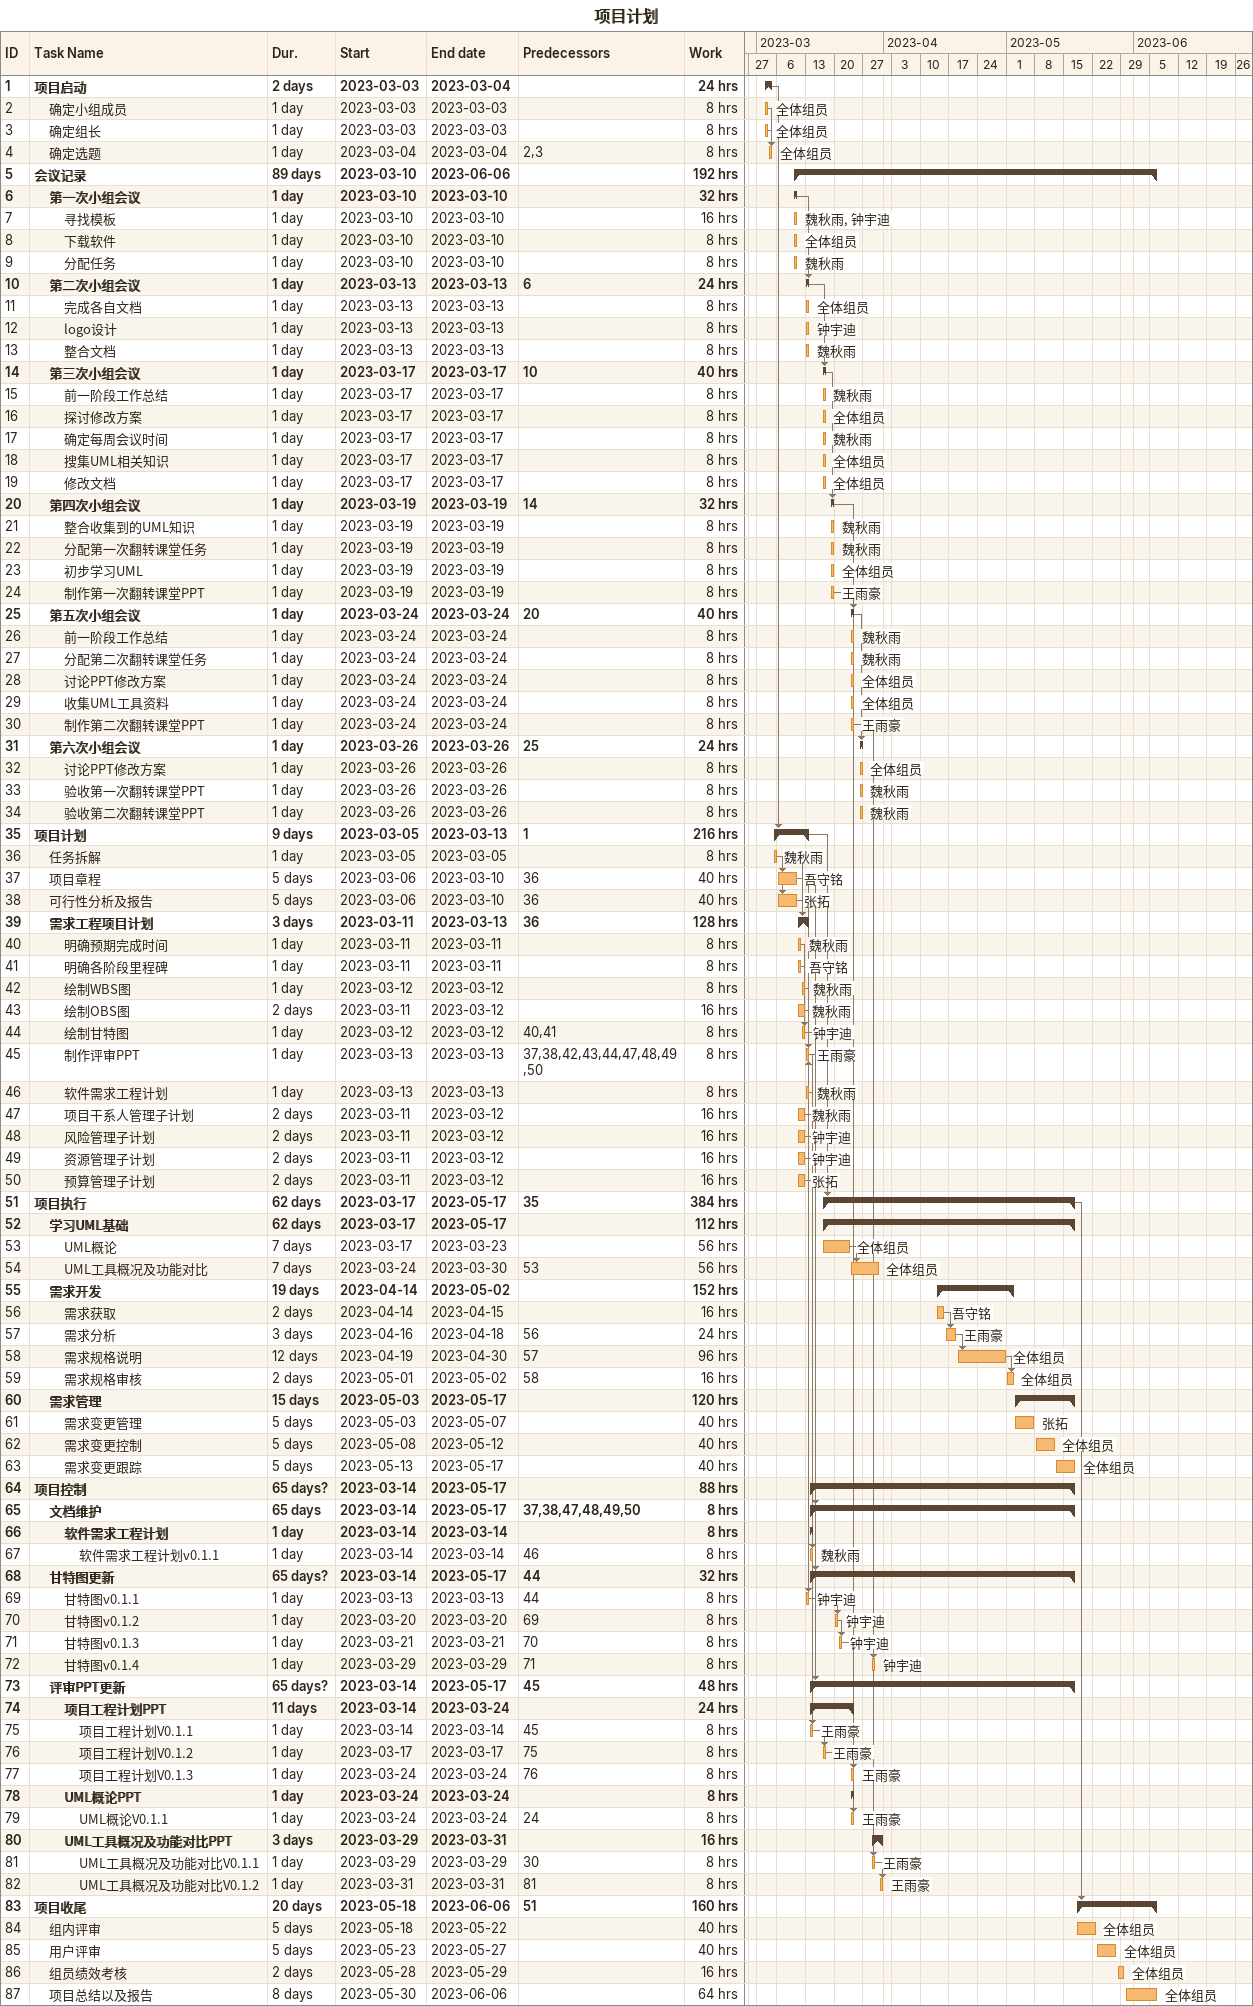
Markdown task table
项目计划

| ID | Level | Task | Duration | Start | Finish | Predecessors | Resources | Work (h) |
|---|---|---|---|---|---|---|---|---|
| 1 | 1 | **项目启动** | 2d | 2023-03-03 | 2023-03-04 |  |  | 24 |
| 2 | 2 | 确定小组成员 | 1d | 2023-03-03 | 2023-03-03 |  | 全体组员 | 8 |
| 3 | 2 | 确定组长 | 1d | 2023-03-03 | 2023-03-03 |  | 全体组员 | 8 |
| 4 | 2 | 确定选题 | 1d | 2023-03-04 | 2023-03-04 | 2, 3 | 全体组员 | 8 |
| 5 | 1 | **会议记录** | 89d | 2023-03-10 | 2023-06-06 |  |  | 192 |
| 6 | 2 | **第一次小组会议** | 1d | 2023-03-10 | 2023-03-10 |  |  | 32 |
| 7 | 3 | 寻找模板 | 1d | 2023-03-10 | 2023-03-10 |  | 魏秋雨, 钟宇迪 | 16 |
| 8 | 3 | 下载软件 | 1d | 2023-03-10 | 2023-03-10 |  | 全体组员 | 8 |
| 9 | 3 | 分配任务 | 1d | 2023-03-10 | 2023-03-10 |  | 魏秋雨 | 8 |
| 10 | 2 | **第二次小组会议** | 1d | 2023-03-13 | 2023-03-13 | 6 |  | 24 |
| 11 | 3 | 完成各自文档 | 1d | 2023-03-13 | 2023-03-13 |  | 全体组员 | 8 |
| 12 | 3 | logo设计 | 1d | 2023-03-13 | 2023-03-13 |  | 钟宇迪 | 8 |
| 13 | 3 | 整合文档 | 1d | 2023-03-13 | 2023-03-13 |  | 魏秋雨 | 8 |
| 14 | 2 | **第三次小组会议** | 1d | 2023-03-17 | 2023-03-17 | 10 |  | 40 |
| 15 | 3 | 前一阶段工作总结 | 1d | 2023-03-17 | 2023-03-17 |  | 魏秋雨 | 8 |
| 16 | 3 | 探讨修改方案 | 1d | 2023-03-17 | 2023-03-17 |  | 全体组员 | 8 |
| 17 | 3 | 确定每周会议时间 | 1d | 2023-03-17 | 2023-03-17 |  | 魏秋雨 | 8 |
| 18 | 3 | 搜集UML相关知识 | 1d | 2023-03-17 | 2023-03-17 |  | 全体组员 | 8 |
| 19 | 3 | 修改文档 | 1d | 2023-03-17 | 2023-03-17 |  | 全体组员 | 8 |
| 20 | 2 | **第四次小组会议** | 1d | 2023-03-19 | 2023-03-19 | 14 |  | 32 |
| 21 | 3 | 整合收集到的UML知识 | 1d | 2023-03-19 | 2023-03-19 |  | 魏秋雨 | 8 |
| 22 | 3 | 分配第一次翻转课堂任务 | 1d | 2023-03-19 | 2023-03-19 |  | 魏秋雨 | 8 |
| 23 | 3 | 初步学习UML | 1d | 2023-03-19 | 2023-03-19 |  | 全体组员 | 8 |
| 24 | 3 | 制作第一次翻转课堂PPT | 1d | 2023-03-19 | 2023-03-19 |  | 王雨豪 | 8 |
| 25 | 2 | **第五次小组会议** | 1d | 2023-03-24 | 2023-03-24 | 20 |  | 40 |
| 26 | 3 | 前一阶段工作总结 | 1d | 2023-03-24 | 2023-03-24 |  | 魏秋雨 | 8 |
| 27 | 3 | 分配第二次翻转课堂任务 | 1d | 2023-03-24 | 2023-03-24 |  | 魏秋雨 | 8 |
| 28 | 3 | 讨论PPT修改方案 | 1d | 2023-03-24 | 2023-03-24 |  | 全体组员 | 8 |
| 29 | 3 | 收集UML工具资料 | 1d | 2023-03-24 | 2023-03-24 |  | 全体组员 | 8 |
| 30 | 3 | 制作第二次翻转课堂PPT | 1d | 2023-03-24 | 2023-03-24 |  | 王雨豪 | 8 |
| 31 | 2 | **第六次小组会议** | 1d | 2023-03-26 | 2023-03-26 | 25 |  | 24 |
| 32 | 3 | 讨论PPT修改方案 | 1d | 2023-03-26 | 2023-03-26 |  | 全体组员 | 8 |
| 33 | 3 | 验收第一次翻转课堂PPT | 1d | 2023-03-26 | 2023-03-26 |  | 魏秋雨 | 8 |
| 34 | 3 | 验收第二次翻转课堂PPT | 1d | 2023-03-26 | 2023-03-26 |  | 魏秋雨 | 8 |
| 35 | 1 | **项目计划** | 9d | 2023-03-05 | 2023-03-13 | 1 |  | 216 |
| 36 | 2 | 任务拆解 | 1d | 2023-03-05 | 2023-03-05 |  | 魏秋雨 | 8 |
| 37 | 2 | 项目章程 | 5d | 2023-03-06 | 2023-03-10 | 36 | 吾守铭 | 40 |
| 38 | 2 | 可行性分析及报告 | 5d | 2023-03-06 | 2023-03-10 | 36 | 张拓 | 40 |
| 39 | 2 | **需求工程项目计划** | 3d | 2023-03-11 | 2023-03-13 | 36 |  | 128 |
| 40 | 3 | 明确预期完成时间 | 1d | 2023-03-11 | 2023-03-11 |  | 魏秋雨 | 8 |
| 41 | 3 | 明确各阶段里程碑 | 1d | 2023-03-11 | 2023-03-11 |  | 吾守铭 | 8 |
| 42 | 3 | 绘制WBS图 | 1d | 2023-03-12 | 2023-03-12 |  | 魏秋雨 | 8 |
| 43 | 3 | 绘制OBS图 | 2d | 2023-03-11 | 2023-03-12 |  | 魏秋雨 | 16 |
| 44 | 3 | 绘制甘特图 | 1d | 2023-03-12 | 2023-03-12 | 40, 41 | 钟宇迪 | 8 |
| 45 | 3 | 制作评审PPT | 1d | 2023-03-13 | 2023-03-13 | 37, 38, 42, 43, 44, 47, 48, 49, 50 | 王雨豪 | 8 |
| 46 | 3 | 软件需求工程计划 | 1d | 2023-03-13 | 2023-03-13 |  | 魏秋雨 | 8 |
| 47 | 3 | 项目干系人管理子计划 | 2d | 2023-03-11 | 2023-03-12 |  | 魏秋雨 | 16 |
| 48 | 3 | 风险管理子计划 | 2d | 2023-03-11 | 2023-03-12 |  | 钟宇迪 | 16 |
| 49 | 3 | 资源管理子计划 | 2d | 2023-03-11 | 2023-03-12 |  | 钟宇迪 | 16 |
| 50 | 3 | 预算管理子计划 | 2d | 2023-03-11 | 2023-03-12 |  | 张拓 | 16 |
| 51 | 1 | **项目执行** | 62d | 2023-03-17 | 2023-05-17 | 35 |  | 384 |
| 52 | 2 | **学习UML基础** | 62d | 2023-03-17 | 2023-05-17 |  |  | 112 |
| 53 | 3 | UML概论 | 7d | 2023-03-17 | 2023-03-23 |  | 全体组员 | 56 |
| 54 | 3 | UML工具概况及功能对比 | 7d | 2023-03-24 | 2023-03-30 | 53 | 全体组员 | 56 |
| 55 | 2 | **需求开发** | 19d | 2023-04-14 | 2023-05-02 |  |  | 152 |
| 56 | 3 | 需求获取 | 2d | 2023-04-14 | 2023-04-15 |  | 吾守铭 | 16 |
| 57 | 3 | 需求分析 | 3d | 2023-04-16 | 2023-04-18 | 56 | 王雨豪 | 24 |
| 58 | 3 | 需求规格说明 | 12d | 2023-04-19 | 2023-04-30 | 57 | 全体组员 | 96 |
| 59 | 3 | 需求规格审核 | 2d | 2023-05-01 | 2023-05-02 | 58 | 全体组员 | 16 |
| 60 | 2 | **需求管理** | 15d | 2023-05-03 | 2023-05-17 |  |  | 120 |
| 61 | 3 | 需求变更管理 | 5d | 2023-05-03 | 2023-05-07 |  | 张拓 | 40 |
| 62 | 3 | 需求变更控制 | 5d | 2023-05-08 | 2023-05-12 |  | 全体组员 | 40 |
| 63 | 3 | 需求变更跟踪 | 5d | 2023-05-13 | 2023-05-17 |  | 全体组员 | 40 |
| 64 | 1 | **项目控制** | 65d? | 2023-03-14 | 2023-05-17 |  |  | 88 |
| 65 | 2 | **文档维护** | 65d | 2023-03-14 | 2023-05-17 | 37, 38, 47, 48, 49, 50 |  | 8 |
| 66 | 3 | **软件需求工程计划** | 1d | 2023-03-14 | 2023-03-14 |  |  | 8 |
| 67 | 4 | 软件需求工程计划v0.1.1 | 1d | 2023-03-14 | 2023-03-14 | 46 | 魏秋雨 | 8 |
| 68 | 2 | **甘特图更新** | 65d? | 2023-03-14 | 2023-05-17 | 44 |  | 32 |
| 69 | 3 | 甘特图v0.1.1 | 1d | 2023-03-13 | 2023-03-13 | 44 | 钟宇迪 | 8 |
| 70 | 3 | 甘特图v0.1.2 | 1d | 2023-03-20 | 2023-03-20 | 69 | 钟宇迪 | 8 |
| 71 | 3 | 甘特图v0.1.3 | 1d | 2023-03-21 | 2023-03-21 | 70 | 钟宇迪 | 8 |
| 72 | 3 | 甘特图v0.1.4 | 1d | 2023-03-29 | 2023-03-29 | 71 | 钟宇迪 | 8 |
| 73 | 2 | **评审PPT更新** | 65d? | 2023-03-14 | 2023-05-17 | 45 |  | 48 |
| 74 | 3 | **项目工程计划PPT** | 11d | 2023-03-14 | 2023-03-24 |  |  | 24 |
| 75 | 4 | 项目工程计划V0.1.1 | 1d | 2023-03-14 | 2023-03-14 | 45 | 王雨豪 | 8 |
| 76 | 4 | 项目工程计划V0.1.2 | 1d | 2023-03-17 | 2023-03-17 | 75 | 王雨豪 | 8 |
| 77 | 4 | 项目工程计划V0.1.3 | 1d | 2023-03-24 | 2023-03-24 | 76 | 王雨豪 | 8 |
| 78 | 3 | **UML概论PPT** | 1d | 2023-03-24 | 2023-03-24 |  |  | 8 |
| 79 | 4 | UML概论V0.1.1 | 1d | 2023-03-24 | 2023-03-24 | 24 | 王雨豪 | 8 |
| 80 | 3 | **UML工具概况及功能对比PPT** | 3d | 2023-03-29 | 2023-03-31 |  |  | 16 |
| 81 | 4 | UML工具概况及功能对比V0.1.1 | 1d | 2023-03-29 | 2023-03-29 | 30 | 王雨豪 | 8 |
| 82 | 4 | UML工具概况及功能对比V0.1.2 | 1d | 2023-03-31 | 2023-03-31 | 81 | 王雨豪 | 8 |
| 83 | 1 | **项目收尾** | 20d | 2023-05-18 | 2023-06-06 | 51 |  | 160 |
| 84 | 2 | 组内评审 | 5d | 2023-05-18 | 2023-05-22 |  | 全体组员 | 40 |
| 85 | 2 | 用户评审 | 5d | 2023-05-23 | 2023-05-27 |  | 全体组员 | 40 |
| 86 | 2 | 组员绩效考核 | 2d | 2023-05-28 | 2023-05-29 |  | 全体组员 | 16 |
| 87 | 2 | 项目总结以及报告 | 8d | 2023-05-30 | 2023-06-06 |  | 全体组员 | 64 |
